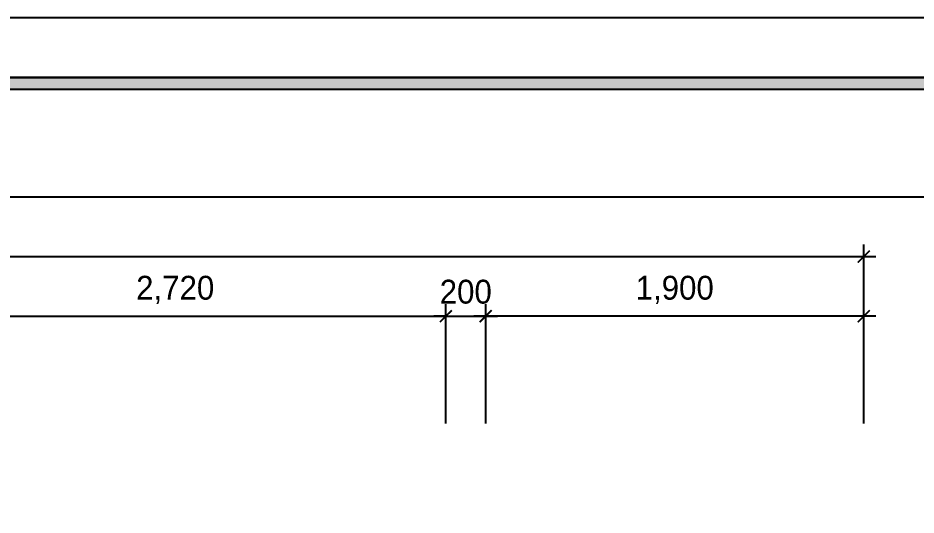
# Model space of a CAD drawing. Header units: millimetres. Extents: x 204923 to 257123, y 77248 to 107783.
# Drawn here: x 218882 to 223395, y 104683 to 107183 of the extents above; entities that cross this region are included whole.
import ezdxf
from ezdxf.enums import TextEntityAlignment as Align

# ---------------------------------------------------------------- set-up
doc = ezdxf.new("R2010")
doc.units = ezdxf.units.MM
doc.header["$LTSCALE"] = 30
doc.header["$PDMODE"] = 3
doc.layers.get('DEFPOINTS').update_dxf_attribs({"color": 248})
for name, color, linetype in [('07-DIM WAL', 5, 'Continuous'), ('F-SYM', 7, 'Continuous'), ('FORM(YOURNAME)-11', 1, 'Continuous')]:
    doc.layers.add(name, color=color, linetype=linetype)
doc.styles.add('HY 울릉도 L', font='')
doc.styles.add('YOURNAME', font='HY울릉도M.TTF')
doc.styles.get('HY 울릉도 L').set_extended_font_data('HY울릉도L')
doc.dimstyles.new('60', dxfattribs={"dimscale": 60, "dimtxt": 2, "dimasz": 1, "dimexe": 1, "dimexo": 1, "dimgap": 1, "dimtad": 1, "dimdec": 0, "dimrnd": 0.05, "dimdsep": 46, "dimlunit": 6, "dimtxsty": 'HY 울릉도 L', "dimblk": 'ARCHTICK', "dimcen": 2.5, "dimdle": 1, "dimclrd": 133, "dimclre": 133, "dimclrt": 30, "dimadec": 0, "dimazin": 0, "dimtfac": 1, "dimtdec": 0, "dimtix": 1, "dimtmove": 2, "dimatfit": 3, "dimldrblk": 'ARCHTICK', "dimfxl": 1, "dimlwd": -1, "dimlwe": -1, "dimarcsym": 0})

# ---------------------------------------------------------------- blocks, each defined once
blk = doc.blocks.new('FORM-PLAN')
at = {"layer": 'FORM(YOURNAME)-11'}
h = blk.add_hatch(color=256, dxfattribs=at)
h.dxf.hatch_style = 1
h.paths.add_polyline_path([(-71444, 55115), (10556, 55115), (10556, 54915), (-71444, 54915)])
h.paths.add_polyline_path([(-71444, -2085), (10556, -2085), (10556, -2285), (-71444, -2285)])
at = {"layer": 'DEFPOINTS', "color": 158}
for points in [[(-71444, -2285), (10556, -2285), (10556, 55115), (-71444, 55115)], [(-69444, 53115), (-64, 53115), (-64, 1215), (-69444, 1215)]]:
    blk.add_lwpolyline(points, close=True, dxfattribs=at)
at = {"layer": 'FORM(YOURNAME)-11', "color": 250}
blk.add_lwpolyline([(-72444, -3285), (11556, -3285), (11556, 56115), (-72444, 56115)], close=True, dxfattribs=at)
at = {"layer": 'FORM(YOURNAME)-11'}
blk.add_lwpolyline([(-71444, 55115), (10556, 55115), (10556, 54915), (-71444, 54915)], close=True, dxfattribs=at)
at = {"layer": 'FORM(YOURNAME)-11', "color": 3, "style": 'YOURNAME'}
for tag, height, p in [('1', 450, (9905, 18188)), ('2', 450, (9905, 17544)), ('3', 450, (9905, 16257)), ('4', 450, (9905, 14326)), ('5', 515, (9905, 12009)), ('6', 515, (9905, 9757)), ('7', 515, (9905, 7504)), ('8', 515, (9905, 5252)), ('9', 515, (9905, 2999)), ('10', 515, (5655, 811)), ('11', 515, (9905, 747)), ('12', 515, (5655, -1441)), ('13', 515, (9905, -1441))]:
    blk.add_attdef(tag, text='', height=height, dxfattribs=at).set_placement(p, align=Align.MIDDLE_RIGHT)
blk = doc.blocks.new('_ArchTick')
at = {"color": 0, "linetype": 'ByBlock', "const_width": 0.15}
blk.add_lwpolyline([(-0.5, -0.5), (0.5, 0.5)], dxfattribs=at)
blk = doc.blocks.new('*D185')
at = {"layer": '07-DIM WAL', "color": 133}
for p, q in [((214132.1, 105142.9), (214132.1, 106042.9)), ((223132.1, 105142.9), (223132.1, 106042.9)), ((214072.1, 105982.9), (223192.1, 105982.9))]:
    blk.add_line(p, q, dxfattribs=at)
at = {"layer": 'DEFPOINTS', "color": 0}
for p in [(223132.1, 105982.9), (214132.1, 105082.9), (223132.1, 105082.9)]:
    blk.add_point(p, dxfattribs=at)
at = {"layer": '07-DIM WAL', "color": 133, "xscale": 60, "yscale": 60, "zscale": 60, "rotation": 180}
blk.add_blockref('_ArchTick', (214132.1, 105982.9), dxfattribs=at)
at = {"layer": '07-DIM WAL', "color": 133, "xscale": 60, "yscale": 60, "zscale": 60}
blk.add_blockref('_ArchTick', (223132.1, 105982.9), dxfattribs=at)
at = {"layer": '07-DIM WAL', "color": 30, "insert": (218632.1, 106114.9), "char_height": 120, "attachment_point": 5, "style": 'HY 울릉도 L'}
blk.add_mtext('9,000', dxfattribs=at)
blk = doc.blocks.new('*D186')
at = {"layer": '07-DIM WAL', "color": 133}
for p, q in [((221232.1, 105142.9), (221232.1, 105742.9)), ((223132.1, 105142.9), (223132.1, 105742.9)), ((223192.1, 105682.9), (221172.1, 105682.9))]:
    blk.add_line(p, q, dxfattribs=at)
at = {"layer": 'DEFPOINTS', "color": 0}
for p in [(221232.1, 105682.9), (221232.1, 105082.9), (223132.1, 105082.9)]:
    blk.add_point(p, dxfattribs=at)
at = {"layer": '07-DIM WAL', "color": 133, "xscale": 60, "yscale": 60, "zscale": 60, "rotation": 180}
blk.add_blockref('_ArchTick', (221232.1, 105682.9), dxfattribs=at)
at = {"layer": '07-DIM WAL', "color": 133, "xscale": 60, "yscale": 60, "zscale": 60}
blk.add_blockref('_ArchTick', (223132.1, 105682.9), dxfattribs=at)
at = {"layer": '07-DIM WAL', "color": 30, "insert": (222182.1, 105814.9), "char_height": 120, "attachment_point": 5, "style": 'HY 울릉도 L'}
blk.add_mtext('1,900', dxfattribs=at)
blk = doc.blocks.new('*D187')
at = {"layer": '07-DIM WAL', "color": 133}
for p, q in [((218312.1, 105142.9), (218312.1, 105742.9)), ((221032.1, 105142.9), (221032.1, 105742.9)), ((218252.1, 105682.9), (221092.1, 105682.9))]:
    blk.add_line(p, q, dxfattribs=at)
at = {"layer": 'DEFPOINTS', "color": 0}
for p in [(221032.1, 105682.9), (218312.1, 105082.9), (221032.1, 105082.9)]:
    blk.add_point(p, dxfattribs=at)
at = {"layer": '07-DIM WAL', "color": 133, "xscale": 60, "yscale": 60, "zscale": 60, "rotation": 180}
blk.add_blockref('_ArchTick', (218312.1, 105682.9), dxfattribs=at)
at = {"layer": '07-DIM WAL', "color": 133, "xscale": 60, "yscale": 60, "zscale": 60}
blk.add_blockref('_ArchTick', (221032.1, 105682.9), dxfattribs=at)
at = {"layer": '07-DIM WAL', "color": 30, "insert": (219672.1, 105814.8), "char_height": 120, "attachment_point": 5, "style": 'HY 울릉도 L'}
blk.add_mtext('2,720', dxfattribs=at)
blk = doc.blocks.new('*D191')
at = {"layer": '07-DIM WAL', "color": 133}
for p, q in [((221032.1, 105142.9), (221032.1, 105742.9)), ((221232.1, 105142.9), (221232.1, 105742.9)), ((221032.1, 105682.9), (220972.1, 105682.9)), ((221032.1, 105682.9), (221232.1, 105682.9)), ((221232.1, 105682.9), (221292.1, 105682.9))]:
    blk.add_line(p, q, dxfattribs=at)
at = {"layer": 'DEFPOINTS', "color": 0}
for p in [(221232.1, 105682.9), (221032.1, 105082.9), (221232.1, 105082.9)]:
    blk.add_point(p, dxfattribs=at)
at = {"layer": '07-DIM WAL', "color": 133, "xscale": 60, "yscale": 60, "zscale": 60}
blk.add_blockref('_ArchTick', (221032.1, 105682.9), dxfattribs=at)
at = {"layer": '07-DIM WAL', "color": 133, "xscale": 60, "yscale": 60, "zscale": 60, "rotation": 180}
blk.add_blockref('_ArchTick', (221232.1, 105682.9), dxfattribs=at)
at = {"layer": '07-DIM WAL', "color": 30, "insert": (221132.1, 105805.4), "char_height": 120, "attachment_point": 5, "style": 'HY 울릉도 L'}
blk.add_mtext('200', dxfattribs=at)

msp = doc.modelspace()

# ---------------------------------------------------------------- block references
at = {"layer": 'F-SYM', "xscale": 0.3, "yscale": 0.3, "zscale": 0.3}
msp.add_blockref('FORM-PLAN', (227255.9, 90348.4), dxfattribs=at)

# ---------------------------------------------------------------- dimensions: what is measured, and where the dimension line sits
at = {"layer": '07-DIM WAL'}
for base, p1, p2, picture, middle in [((223132.1, 105982.9), (214132.1, 105082.9), (223132.1, 105082.9), '*D185', (218632.1, 106114.9)), ((221032.1, 105682.9), (218312.1, 105082.9), (221032.1, 105082.9), '*D187', (219672.1, 105814.8)), ((221232.1, 105682.9), (221032.1, 105082.9), (221232.1, 105082.9), '*D191', (221132.1, 105805.4)), ((221232.1, 105682.9), (223132.1, 105082.9), (221232.1, 105082.9), '*D186', (222182.1, 105814.9))]:
    dim = msp.add_linear_dim(base=base, p1=p1, p2=p2, dimstyle='60', dxfattribs=at)
    dim.commit()
    dim.dimension.update_dxf_attribs({"geometry": picture, "text_midpoint": middle})

doc.saveas('drawing.dxf')
